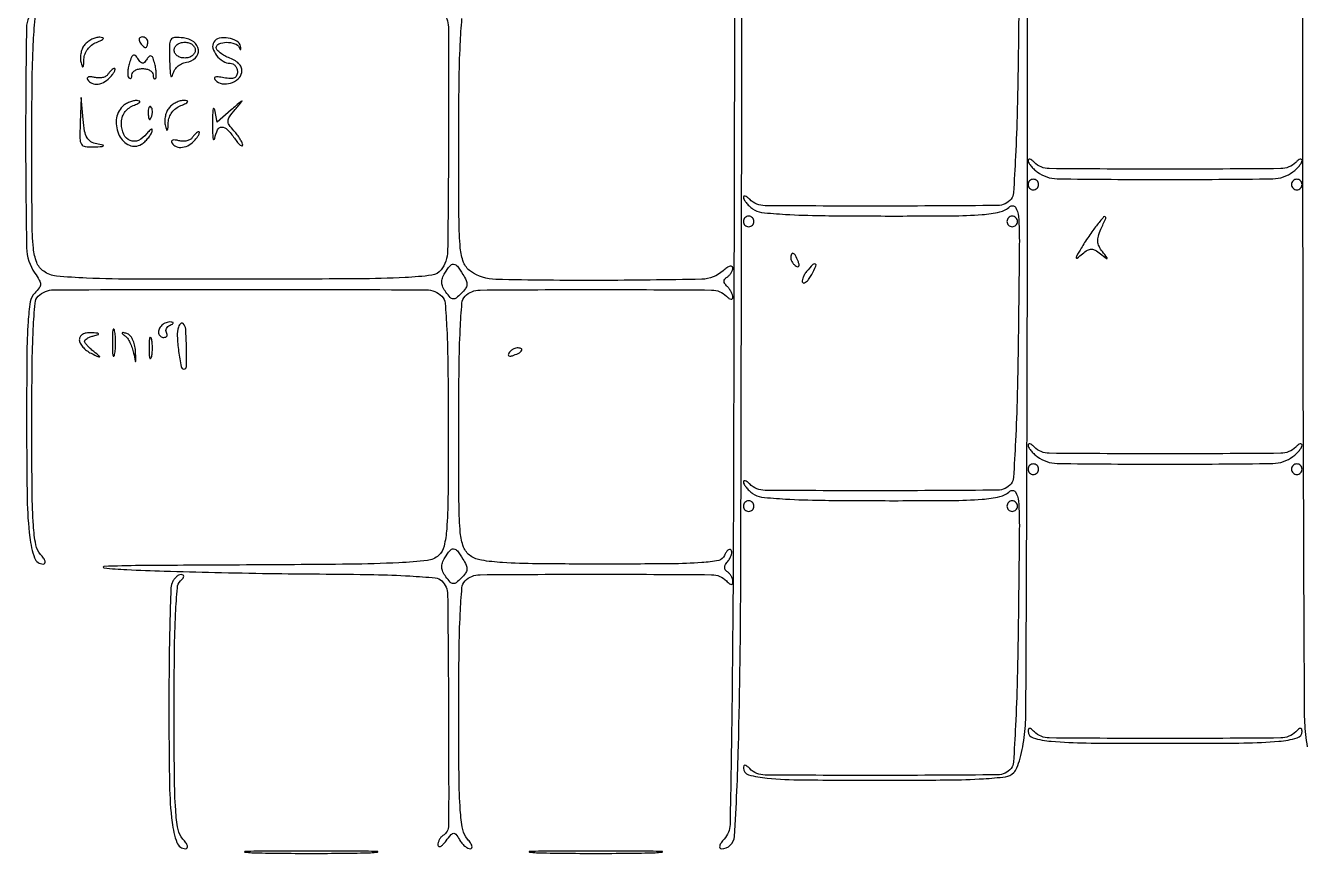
# Model space of a CAD drawing. Extents: x 0 to 512, y 0 to 435.
# Drawn here: x -0.2 to 242.8, y 118.1 to 275.1 of the extents above; entities that cross this region are included whole.
import ezdxf

# ---------------------------------------------------------------- set-up
doc = ezdxf.new("R2010")
doc.units = 0

msp = doc.modelspace()

# ---------------------------------------------------------------- linework, layer by layer
for points in [[(188.351078, 287.606015, -0.000913), (188.155456, 270.056767, -0.002981), (187.946446, 259.019924, -0.006105), (187.62537, 250.371167, -0.00274), (187.244337, 243.424605, -0.158284), (186.783011, 242.25, -0.22197), (184.21085, 241.021003, -0.001968), (162.107078, 240.91172, -0.002135), (140.105941, 240.983479, -0.196956), (137.2, 242.2, 0.033322), (136.738359, 242.603894, 0.090374), (136.3525, 242.800821, 0.222394), (136.110257, 242.765195, 0.251912), (136, 242.560243, 0.136068), (136.113892, 242.14948, 0.034543), (136.514063, 241.576935, 0.032636), (137.080167, 240.962297, 0.027989), (137.75, 240.392046, 0.136129), (139.458704, 239.712121, 0.013057), (143.96473, 239.341777, 0.010921), (150.816587, 239.108376, 0.0027), (162.061439, 239.031803, 0.001897), (175.390162, 239.063571, 0.016538), (181.30465, 239.295827, 0.037876), (184.650273, 239.794754, 0.132383), (186.561439, 240.806767, -0.459808), (187.603829, 240.689806, -0.133989), (188.204351, 238.940618, -0.018411), (188.351078, 233.606015, -0.000913), (188.155456, 216.056767, -0.002981), (187.946446, 205.019924, -0.006105), (187.62537, 196.371167, -0.00274), (187.244337, 189.424605, -0.158284), (186.783011, 188.25, -0.22197), (184.21085, 187.021003, -0.001968), (162.107078, 186.91172, -0.002135), (140.105941, 186.983479, -0.196956), (137.2, 188.2, 0.033322), (136.738359, 188.603894, 0.090374), (136.3525, 188.800821, 0.222394), (136.110257, 188.765195, 0.251912), (136, 188.560243, 0.136068), (136.113892, 188.14948, 0.034543), (136.514063, 187.576935, 0.032636), (137.080167, 186.962297, 0.027989), (137.75, 186.392046, 0.136129), (139.458704, 185.712121, 0.013057), (143.96473, 185.341777, 0.010921), (150.816587, 185.108376, 0.0027), (162.061439, 185.031803, 0.001897), (175.390162, 185.063571, 0.016538), (181.30465, 185.295827, 0.037876), (184.650273, 185.794754, 0.132383), (186.561439, 186.806767, -0.459808), (187.603829, 186.689806, -0.133989), (188.204351, 184.940618, -0.018411), (188.351078, 179.606015, -0.000913), (188.155456, 162.056767, -0.002981), (187.946446, 151.019924, -0.006105), (187.62537, 142.371167, -0.00274), (187.244337, 135.424605, -0.158284), (186.783011, 134.25, -0.22197), (184.21085, 133.021003, -0.001968), (162.107078, 132.91172, -0.002135), (140.105941, 132.983479, -0.196956), (137.2, 134.2, 0.027429), (136.660418, 134.683419, 0.147758), (136.298942, 134.828768, 0.323472), (136.081206, 134.699203, 0.102436), (136, 134.306989, 0.336658), (136.972164, 133.026786, 0.046292), (140.483982, 132.390206, 0.019495), (147.227164, 132.067508, 0.002209), (162.510359, 132, 0.002268), (174.854582, 132.055984, 0.012192), (181.570196, 132.28073, 0.017238), (185.723059, 132.665172, 0.166158), (187.29204, 133.434897, 0.105016), (187.886688, 134.350226, 0.022525), (188.488922, 136.156479, 0.022594), (189.007042, 138.353455, 0.019856), (189.351572, 140.684897, 0.025651), (189.604438, 145.218803, 0.000156), (189.774543, 186.594976, 0.000647), (189.892942, 233.840465, 0.000412), (189.914326, 288.80864, -0.00037), (189.93605, 359.991197, -0.001711)], [(242.06395, 359.991197, -0.00037), (242.085674, 288.80864, 0.000412), (242.107058, 233.840465, 0.000647), (242.225457, 186.594976, 0.000156), (242.395562, 145.218803, 0.025651), (242.648428, 140.684897, 0.019856), (242.992958, 138.353455, 0.022594)], [(134.46419, 331.579161, 0.000507), (134.300995, 273.59498, -0.000224), (134.095238, 182.076971, -0.002503), (133.814379, 145.61414, -0.00174), (133.458228, 123.614471, -0.18091), (132.359708, 120.84498, 0.030654), (131.784915, 120.125802, 0.081009), (131.498396, 119.53466, 0.196266), (131.534626, 119.165948, 0.278171), (131.809829, 119, 0.395677), (134.298577, 121.335061, 0.009653), (135.059677, 138.468688, 0.00563), (135.505382, 170.701454, 0.000292), (135.711211, 274.48707, -0.000415), (135.863624, 342.853041, -0.0013)], [(1.562769, 278.419912, 0.194858), (-0.020255, 274.680982, 0.003903), (-0.184124, 253.690453, 0.004681), (0.009769, 232.981972, 0.149164), (1.562769, 228.213847, -0.021834), (2.414415, 226.877384, -0.131676), (2.625538, 226.089606, -0.160639), (2.392404, 225.382685, -0.037088), (1.562769, 224.419912, 0.157812), (0.70727, 222.745525, 0.023945), (0.283982, 218.962668, 0.013773), (0.053793, 212.572836, 0.002116), (0, 199.86283, 0.00393), (0.114088, 185.348579, 0.025627), (0.60217, 178.070572, 0.056993), (1.523803, 174.170704, 0.316161), (3.190171, 173, 0.27246), (3.468632, 173.163906, 0.200495), (3.509201, 173.527754, 0.082325), (3.227283, 174.11289, 0.030585), (2.654988, 174.828741, -0.139599), (1.742537, 176.678964, -0.028537), (1.287914, 180.335592, -0.014622), (1.053031, 186.614276, -0.002037), (1, 199.628741, -0.002801), (1.061008, 210.517779, -0.0096), (1.27612, 217.590441, -0.00819), (1.601021, 222.50722, -0.177591), (2.2, 223.8, -0.198026), (5.157763, 225.031057, -0.000852), (40.5, 225.091305, -0.000852), (75.842237, 225.031057, -0.198026), (78.8, 223.8, -0.177768), (79.399503, 222.504928, -0.008107), (79.724076, 217.554046, -0.009538), (79.939068, 210.431769, -0.002775), (80, 199.454988, -0.001757), (79.951351, 185.614141, -0.016646), (79.712371, 179.689985, -0.039529), (79.207905, 176.410398, -0.152054), (78.171259, 174.654988, -0.156107), (76.053439, 173.694331, -0.016923), (70.637181, 173.247614, -0.009727), (61.226342, 172.974676, -0.001165), (40.421259, 172.824644, 0.000614), (21.54142, 172.709283, 0.008364), (14.663926, 172.543735, 0.928834), (14.655475, 172.287443, 0.01464), (19, 171.950304, 0.004537), (26.095265, 171.672771, 0.001866), (35.717812, 171.419734, 0.001846), (46.046253, 171.224851, 0.002369), (55.55, 171.12566, -0.003004), (65.891559, 171.004585, -0.00981), (72.730958, 170.749113, -0.008282), (77.526806, 170.395885, -0.175601), (78.8, 169.8, -0.196074), (79.883077, 167.2251, -0.001696), (80.047289, 145.427776, -0.001412), (80.076256, 123.426962, -0.259531), (79, 121.5, 0.076707), (78.619786, 121.175378, 0.05495), (78.303092, 120.713662, 0.054799), (78.093722, 120.192381, 0.074923), (78.031803, 119.690983, 0.272227), (78.190017, 119.437656, 0.244706), (78.502513, 119.437351, 0.082359), (78.999627, 119.810071, 0.027843), (79.589559, 120.5, -0.014148), (80.551928, 121.689961, -0.193225), (81.036116, 121.942472, -0.267889), (81.46986, 121.746417, -0.026787), (82.107445, 120.75, 0.043854), (82.56875, 120.080489, 0.046143), (83.132681, 119.514063, 0.050817), (83.710032, 119.124275, 0.123698), (84.204678, 119, 0.287599), (84.469649, 119.166154, 0.187819), (84.499141, 119.537193, 0.079393), (84.214543, 120.125686, 0.031677), (83.654988, 120.828741, -0.139599), (82.742537, 122.678964, -0.028537), (82.287914, 126.335592, -0.014622), (82.053031, 132.614276, -0.002037), (82, 145.628741, -0.002801), (82.061008, 156.517779, -0.0096), (82.27612, 163.590441, -0.00819), (82.601021, 168.50722, -0.177591), (83.2, 169.8, -0.196793), (86.037071, 170.988733, -0.002039), (108, 171.078314, -0.002039), (129.962929, 170.988733, -0.196793), (132.8, 169.8, 0.022804), (133.376797, 169.273546, 0.162677), (133.724138, 169.138158, 0.342479), (133.930726, 169.282785, 0.075167), (134, 169.740983, 0.079351), (133.922632, 170.225421, 0.053401), (133.691986, 170.737165, 0.052601), (133.352575, 171.197584, 0.069328), (132.951442, 171.530011, -0.113122), (132.567725, 171.908743, -0.160084), (132.450245, 172.370421, -0.113862), (132.621153, 172.932773, -0.042758), (133.093942, 173.613194, 0.044511), (133.504196, 174.208046, 0.060867), (133.753308, 174.80858, 0.076539), (133.81491, 175.324456, 0.190109), (133.666039, 175.667294, 0.231374), (133.379208, 175.76575, 0.141566), (133.04368, 175.621767, 0.085347), (132.702893, 175.228396, 0.044331), (132.41655, 174.643128, -0.256815), (131.313298, 173.710805, -0.032126), (128.096353, 173.275073, -0.015779), (122.250211, 173.047867, -0.001822), (109.115517, 173, -0.002326), (96.80729, 173.057251, -0.013289), (90.276299, 173.291675, -0.022881), (86.290802, 173.724629, -0.114763), (84.222506, 174.556704, -0.149943), (82.918706, 176.229312, -0.068876), (82.290648, 178.949473, -0.020971), (82.041744, 184.192046, -0.001376), (82, 199.356704, -0.002761), (82.060889, 210.38312, -0.009503), (82.275814, 217.533461, -0.008061), (82.600204, 222.503642, -0.177866), (83.2, 223.8, -0.196793), (86.037071, 224.988733, -0.002039), (108, 225.078314, -0.002039), (129.962929, 224.988733, -0.196793), (132.8, 223.8, 0.039343), (133.265056, 223.40289, 0.116259), (133.65, 223.241667, 0.255088), (133.894442, 223.326591, 0.186338), (134, 223.6, 0.082873), (133.923095, 224.060808, 0.037385), (133.680655, 224.625595, 0.035686), (133.328893, 225.197345, 0.040649), (132.912868, 225.687132, -0.047458), (132.463023, 226.231562, -0.150038), (132.325735, 226.678773, -0.181024), (132.473233, 227.072821, -0.075363), (132.912868, 227.446149, 0.064741), (133.328726, 227.784421, 0.051867), (133.680655, 228.242609, 0.053427), (133.92003, 228.745084, 0.084659), (134, 229.214005, 0.290828), (133.833857, 229.475483, 0.185944), (133.462807, 229.501881, 0.078497), (132.874309, 229.215178, 0.031399), (132.171259, 228.654988, -0.180474), (128.103693, 227.037607, -0.004827), (108.481077, 226.807945, -0.005483), (89.050226, 226.981203, -0.148868), (84.222506, 228.556704, -0.149943), (82.918706, 230.229312, -0.068876), (82.290648, 232.949473, -0.020971), (82.041744, 238.192046, -0.001376), (82, 253.356704, -0.002761), (82.060889, 264.38312, -0.009503), (82.275814, 271.533461, -0.008061), (82.600204, 276.503642, -0.177866)]]:
    msp.add_lwpolyline(points, format="xyb")
for points in [[(78.8, 277.8, -0.197334), (80.026447, 274.864342, -0.002321), (80.057027, 253.515568, -0.002699), (79.875068, 232.373138, -0.160301), (78.642754, 228.797592, -0.202158), (76.890569, 227.789564, -0.018896), (71.821723, 227.355982, -0.010344), (62.774594, 227.112949, -0.001066), (41.424557, 227.026763, -0.001244), (21.103812, 227.038615, -0.00911), (11.379031, 227.245699, -0.01509), (5.645867, 227.645881, -0.128606), (3.25, 228.535875, -0.147653), (1.927919, 230.217975, -0.070752), (1.291168, 232.917132, -0.021243), (1.041446, 238.12415, -0.00136), (1, 253.356704, -0.002761), (1.060889, 264.38312, -0.009503), (1.275814, 271.533461, -0.008061), (1.600204, 276.503642, -0.177866), (2.2, 277.8, -0.198026), (5.157763, 279.031057, -0.000852), (40.5, 279.091305, -0.000852), (75.842237, 279.031057, -0.198026)], [(11.039869, 271.548039, 0.068925), (10.613094, 270.85984, 0.048548), (10.32588, 269.994418, 0.048679), (10.211584, 269.093124, 0.070805), (10.301423, 268.298039, 0.009622), (10.553862, 267.396909, 0.537198), (10.694576, 267.354534, 0.204456), (10.810991, 267.58145, 0.00497), (10.883999, 268.782224, -0.077436), (11.089374, 269.768255, -0.069803), (11.588919, 270.684208, -0.068426), (12.33236, 271.442802, -0.069276), (13.25, 271.968838, 0.012615), (14.22964, 272.391614, 0.142603), (14.545227, 272.666147, 0.518195), (14.468371, 272.856007, 0.047797), (13.872445, 272.936614, 0.0769), (13.161089, 272.854754, 0.046965), (12.369009, 272.554867, 0.045865), (11.621138, 272.098957, 0.059809)], [(21.5, 272, 0.029505), (21.768994, 271.617226, 0.035638), (22.066025, 271.29375, 0.038439), (22.34829, 271.065539, 0.151918), (22.559017, 271, 0.210953), (22.727648, 271.07446, 0.081139), (22.870461, 271.29375, 0.061769), (22.967655, 271.617151, 0.042167), (23, 272, 0.105053), (22.918938, 272.381556, 0.099167), (22.688914, 272.70625, 0.09642), (22.345238, 272.923877, 0.093332), (21.940983, 273, 0.108972), (21.586039, 272.921712, 0.182303), (21.3746, 272.70625, 0.161196), (21.343488, 272.3821, 0.082592)], [(27.136182, 268.316422, 0.008767), (27.21543, 266.587358, 0.036808), (27.357296, 265.557698, 0.47831), (27.526539, 265.472153, 0.243277), (27.697675, 265.688507, -0.076372), (28.02407, 266.598477, -0.077859), (28.607015, 267.36174, -0.078117), (29.393559, 267.908229, -0.077637), (30.311493, 268.188507, 0.152667), (32.047759, 269.015207, 0.240525), (32.603886, 270.532385, 0.208302), (31.710181, 272.052577, 0.129222), (29.75, 272.816422, 0.041139), (28.092267, 272.870032, 0.253924), (27.388798, 272.441398, 0.130414), (27.104146, 271.400145, 0.00894)], [(35.50827, 272.013381, 0.210999), (35.350228, 270.872728, 0.095711), (36.045902, 269.500007, 0.087813), (37.274172, 268.388096, 0.14106), (38.622445, 268, -0.116603), (39.147892, 267.875773, -0.100522), (39.595343, 267.52513, -0.093028), (39.895712, 267.000787, -0.083869), (40, 266.383423, -0.103), (39.84867, 265.656608, -0.189399), (39.427803, 265.235337, -0.119432), (38.665359, 265.101491, -0.031241), (37.424177, 265.259245, 0.018262), (36.344061, 265.425101, 0.101505), (35.762499, 265.374686, 0.388537), (35.623747, 265.14365, 0.147318), (35.817958, 264.782042, 0.157943), (37.095551, 264.129689, 0.112043), (38.713115, 264.233928, 0.112919), (40.117646, 265.023985, 0.162217), (40.81128, 266.25857, 0.115887), (40.77876, 267.061267, 0.105006), (40.394503, 267.798489, 0.083308), (39.651791, 268.443146, 0.046354), (38.572763, 268.972336, -0.032522), (37.587883, 269.422047, -0.042058), (36.755749, 269.964184, -0.047731), (36.172992, 270.514623, -0.181587), (36, 270.975249, -0.310217), (36.506086, 271.712447, -0.092169), (37.92271, 271.975739, -0.080733), (39.483732, 271.721941, -0.199619), (40.341667, 270.975, 0.02232), (40.528118, 270.637741, 0.482015), (40.626262, 270.625625, 0.238062), (40.674298, 270.766839, 0.01415), (40.596672, 271.225, 0.219086), (39.876493, 272.217971, 0.089799), (38.265845, 272.77476, 0.088623), (36.544013, 272.73503, 0.207234)], [(32, 270.5, -0.130775), (31.846791, 269.924246, -0.10214), (31.416667, 269.4375, -0.08892), (30.769411, 269.111864, -0.072314), (30, 269, -0.072314), (29.230589, 269.111864, -0.08892), (28.583333, 269.4375, -0.10214), (28.153209, 269.924246, -0.130775), (28, 270.5, -0.130775), (28.153209, 271.075754, -0.10214), (28.583333, 271.5625, -0.08892), (29.230589, 271.888136, -0.072314), (30, 272, -0.072314), (30.769411, 271.888136, -0.08892), (31.416667, 271.5625, -0.10214), (31.846791, 271.075754, -0.130775)], [(19.518017, 268.056767, 0.029783), (19.29325, 267.168295, 0.037316), (19.196894, 266.324033, 0.040793), (19.22637, 265.630907, 0.166862), (19.408694, 265.257973, 0.135677), (19.632725, 265.130979, 0.260065), (19.826304, 265.183071, 0.150677), (19.958943, 265.425888, 0.050256), (20, 265.833333, -0.167478), (20.153384, 266.278413, -0.095027), (20.5875, 266.657292, -0.075828), (21.234988, 266.913439, -0.056395), (22, 267, -0.056395), (22.765012, 266.913439, -0.075828), (23.4125, 266.657292, -0.095027), (23.846616, 266.278413, -0.167478), (24, 265.833333, 0.037856), (24.031633, 265.416125, 0.106965), (24.135224, 265.144599, 0.244281), (24.287187, 265.058792, 0.207985), (24.460337, 265.127004, 0.181355), (24.603531, 265.442064, 0.02955), (24.609472, 266.125058, 0.029297), (24.517335, 266.967289, 0.022063), (24.321599, 267.878205, 0.020856), (23.987298, 268.968614, 0.164411), (23.665391, 269.37905, 0.338323), (23.306255, 269.352902, 0.06824), (22.861262, 268.834535, -0.035628), (22.367885, 268.177841, -0.224248), (21.994438, 268.013734, -0.213615), (21.618168, 268.194595, -0.032357), (21.109323, 268.882128, 0.055826), (20.630461, 269.469498, 0.324122), (20.257774, 269.525216, 0.177684), (19.914783, 269.150051, 0.020403)], [(15.446158, 265.912882, -0.128102), (15.049091, 265.533666, -0.07009), (14.416893, 265.290176, -0.062449), (13.657955, 265.211764, -0.058566), (12.885761, 265.319623, 0.035946), (12.197256, 265.447698, 0.103734), (11.71661, 265.402056, 0.249166), (11.518823, 265.202524, 0.214761), (11.557637, 264.906741, 0.161065), (12.397054, 264.20281, 0.128503), (13.576014, 264.057249, 0.105189), (14.869235, 264.518156, 0.081706), (16, 265.5, 0.02103), (16.438619, 266.076172, 0.045578), (16.713696, 266.559375, 0.089259), (16.794648, 266.878559, 0.434968), (16.681462, 267, 0.138192), (16.418816, 266.925996, 0.043124), (16.086177, 266.680659, 0.039377), (15.744824, 266.328914, 0.034543)], [(10.174707, 256.75, 0.009774), (10.122972, 253.745195, 0.127373), (10.403147, 252.67352, 0.239083), (11.11212, 252.19641, 0.043144), (12.75, 252.136182, 0.002524), (14.330022, 252.222424, 0.185318), (14.561354, 252.327415, 0.591961), (14.524861, 252.44939, 0.00484), (13.304448, 252.698598, -0.087989), (12.192247, 253.126498, -0.130458), (11.470216, 253.873286, -0.083692), (11.019381, 255.139324, -0.02117), (10.729155, 257.312416), (10.349414, 261.5)], [(18.2, 259.8, 0.176292), (17.023107, 257.276589, 0.138328), (17.589966, 254.289025, 0.174021), (19.494096, 252.465481, 0.250538), (21.774303, 252.629432, 0.044468), (22.420503, 253.122334, 0.034149), (23.033636, 253.764822, 0.035048), (23.527247, 254.450883, 0.066328), (23.805233, 255.071443, 0.109883), (23.830562, 255.433692, 0.500153), (23.67302, 255.51857, 0.102447), (23.305672, 255.246463, 0.018427), (22.75936, 254.58752, -0.121914), (21.243817, 253.379911, -0.205941), (19.646416, 253.341624, -0.191887), (18.438776, 254.492659, -0.107974), (18, 256.500839, -0.059293), (18.140837, 257.684298, -0.08486), (18.557612, 258.653248, -0.087232), (19.262056, 259.410103, -0.066357), (20.25, 259.968838, 0.016711), (21.127442, 260.356063, 0.124532), (21.474124, 260.646184, 0.495975), (21.414265, 260.843426, 0.078771), (20.95, 260.936614, 0.066818), (20.268808, 260.873378, 0.041506), (19.502813, 260.62888, 0.040996), (18.773224, 260.254709, 0.057457)], [(27.039869, 259.548039, 0.068925), (26.613094, 258.85984, 0.048548), (26.32588, 257.994418, 0.048679), (26.211584, 257.093124, 0.070805), (26.301423, 256.298039, 0.009622), (26.553862, 255.396909, 0.537198), (26.694576, 255.354534, 0.204456), (26.810991, 255.58145, 0.00497), (26.883999, 256.782224, -0.077436), (27.089374, 257.768255, -0.069803), (27.588919, 258.684208, -0.068426), (28.33236, 259.442802, -0.069276), (29.25, 259.968838, 0.012615), (30.22964, 260.391614, 0.142603), (30.545227, 260.666147, 0.518195), (30.468371, 260.856007, 0.047797), (29.872445, 260.936614, 0.0769), (29.161089, 260.854754, 0.046965), (28.369009, 260.554867, 0.045865), (27.621138, 260.098957, 0.059809)], [(35.272364, 256.5, 0.007508), (35.299342, 254.703395, 0.031579), (35.399666, 253.629687, 0.49677), (35.548549, 253.549821, 0.242272), (35.705733, 253.75, -0.062491), (36.237639, 255.381822, -0.288508), (37.036953, 255.893162, -0.207723), (38.07621, 255.450995, -0.036992), (39.443296, 253.777494, 0.017649), (40.042356, 252.983399, 0.045691), (40.542718, 252.470392, 0.1344), (40.852583, 252.324757, 0.465585), (41, 252.448753, 0.111499), (40.89591, 252.909725, 0.025516), (40.513847, 253.617168, 0.02516), (39.978517, 254.405548, 0.02219), (39.345012, 255.171259, -0.031318), (38.43594, 256.311785, -0.169033), (38.223561, 257.063262, -0.141462), (38.505322, 257.858452, -0.01978), (39.587858, 259.25, 0.000879), (40.881885, 260.789633, 0.682123), (40.846148, 260.855038, 0.149689), (40.666312, 260.773929, 0.000498), (38.825112, 259.152971), (36.164532, 256.805942), (35.718448, 259.152971, 0.194231), (35.556136, 259.405362, 0.552752), (35.403401, 259.34181, 0.034019), (35.299781, 258.294023, 0.007641)], [(23.078947, 258.416667, 0.018894), (23.137993, 257.670344, 0.168741), (23.279315, 257.37858, 0.470617), (23.461564, 257.395823, 0.054073), (23.683114, 257.8125, 0.051402), (23.839148, 258.359369, 0.05415), (23.876576, 258.916927, 0.060344), (23.797407, 259.402231, 0.126455), (23.604167, 259.729167, 0.296942), (23.385309, 259.77538, 0.208169), (23.200665, 259.592839, 0.077125), (23.089945, 259.112848, 0.028489)], [(31.446158, 253.912882, -0.128102), (31.049091, 253.533666, -0.07009), (30.416893, 253.290176, -0.062449), (29.657955, 253.211764, -0.058566), (28.885761, 253.319623, 0.035946), (28.197256, 253.447698, 0.103734), (27.71661, 253.402056, 0.249166), (27.518823, 253.202524, 0.214761), (27.557637, 252.906741, 0.161065), (28.397054, 252.20281, 0.128503), (29.576014, 252.057249, 0.105189), (30.869235, 252.518156, 0.081706), (32, 253.5, 0.02103), (32.438619, 254.076172, 0.045578), (32.713696, 254.559375, 0.089259), (32.794648, 254.878559, 0.434968), (32.681462, 255, 0.138192), (32.418816, 254.925996, 0.043124), (32.086177, 254.680659, 0.039377), (31.744824, 254.328914, 0.034543)], [(190, 249.560243, 0.136068), (190.113892, 249.14948, 0.034543), (190.514062, 248.576935, 0.032636), (191.080167, 247.962297, 0.027989), (191.75, 247.392046, 0.160416), (195.544895, 246.087183, 0.003265), (216, 245.953606, 0.003265), (236.455105, 246.087183, 0.160416), (240.25, 247.392046, 0.027989), (240.919833, 247.962297, 0.032636), (241.485938, 248.576935, 0.034543), (241.886108, 249.14948, 0.136068), (242, 249.560243, 0.251912), (241.889743, 249.765195, 0.222394), (241.6475, 249.800821, 0.090374), (241.261641, 249.603894, 0.033322), (240.8, 249.2, -0.196793), (237.962929, 248.011267, -0.002039), (216, 247.921686, -0.002039), (194.037071, 248.011267, -0.196793), (191.2, 249.2, 0.033322), (190.738359, 249.603894, 0.090374), (190.3525, 249.800821, 0.222394), (190.110257, 249.765195, 0.251912)], [(190, 245, 0.099038), (190.076342, 244.618362, 0.097945), (190.29375, 244.29375, 0.097945), (190.618362, 244.076342, 0.099038), (191, 244, 0.099038), (191.381638, 244.076342, 0.097945), (191.70625, 244.29375, 0.097945), (191.923658, 244.618362, 0.099038), (192, 245, 0.099038), (191.923658, 245.381638, 0.097945), (191.70625, 245.70625, 0.097945), (191.381638, 245.923658, 0.099038), (191, 246, 0.099038), (190.618362, 245.923658, 0.097945), (190.29375, 245.70625, 0.097945), (190.076342, 245.381638, 0.099038)], [(240, 245, 0.099038), (240.076342, 244.618362, 0.097945), (240.29375, 244.29375, 0.097945), (240.618362, 244.076342, 0.099038), (241, 244, 0.099038), (241.381638, 244.076342, 0.097945), (241.70625, 244.29375, 0.097945), (241.923658, 244.618362, 0.099038), (242, 245, 0.099038), (241.923658, 245.381638, 0.097945), (241.70625, 245.70625, 0.097945), (241.381638, 245.923658, 0.099038), (241, 246, 0.099038), (240.618362, 245.923658, 0.097945), (240.29375, 245.70625, 0.097945), (240.076342, 245.381638, 0.099038)], [(136, 238, 0.099038), (136.076342, 237.618362, 0.097945), (136.29375, 237.29375, 0.097945), (136.618362, 237.076342, 0.099038), (137, 237, 0.099038), (137.381638, 237.076342, 0.097945), (137.70625, 237.29375, 0.097945), (137.923658, 237.618362, 0.099038), (138, 238, 0.099038), (137.923658, 238.381638, 0.097945), (137.70625, 238.70625, 0.097945), (137.381638, 238.923658, 0.099038), (137, 239, 0.099038), (136.618362, 238.923658, 0.097945), (136.29375, 238.70625, 0.097945), (136.076342, 238.381638, 0.099038)], [(186, 238, 0.099038), (186.076342, 237.618362, 0.097945), (186.29375, 237.29375, 0.097945), (186.618362, 237.076342, 0.099038), (187, 237, 0.099038), (187.381638, 237.076342, 0.097945), (187.70625, 237.29375, 0.097945), (187.923658, 237.618362, 0.099038), (188, 238, 0.099038), (187.923658, 238.381638, 0.097945), (187.70625, 238.70625, 0.097945), (187.381638, 238.923658, 0.099038), (187, 239, 0.099038), (186.618362, 238.923658, 0.097945), (186.29375, 238.70625, 0.097945), (186.076342, 238.381638, 0.099038)], [(202.972241, 237.174705, 0.013689), (202.307228, 236.302394, 0.006989), (201.518091, 235.173334, 0.006938), (200.736627, 233.98616, 0.010341), (200.089345, 232.924705, 0.00254), (199.197209, 231.373176, 0.189733), (199.156989, 231.091336, 0.548012), (199.30711, 231.039092, 0.005734), (200.339345, 231.872445, -0.038432), (201.29638, 232.546812, -0.135064), (202.016275, 232.744889, -0.131439), (202.747701, 232.549234, -0.035592), (203.75, 231.872445, 0.001576), (204.883974, 230.988879, 0.39806), (205.000371, 231.000428, 0.357619), (205.003778, 231.125026, 0.001495), (204.102978, 232.279614, -0.052413), (203.473601, 233.281689, -0.098389), (203.228747, 234.202385, -0.08776), (203.342171, 235.217349, -0.035306), (203.831539, 236.529614, 0.004497), (204.733593, 238.557552, 0.347105), (204.648757, 238.878203, 0.398447), (204.344951, 238.843304, 0.004838)], [(145, 231.059017, 0.088797), (145.072509, 230.65395, 0.053277), (145.290385, 230.21498, 0.051183), (145.610411, 229.810572, 0.061454), (145.988546, 229.507079, 0.1144), (146.325929, 229.393111, 0.32948), (146.525685, 229.512472, 0.155351), (146.556862, 229.868281, 0.036408), (146.381557, 230.448062, 0.029964), (145.894727, 231.51997, 0.168622), (145.441482, 231.942608, 0.444011), (145.117673, 231.798253, 0.079093)], [(82.792129, 227.961247, -0.035943), (83.39472, 226.821621, -0.125635), (83.529864, 226.007888, -0.133245), (83.25541, 225.256748, -0.042564), (82.482117, 224.33926, -0.026336), (81.519396, 223.472946, -0.192828), (80.938448, 223.293813, -0.190913), (80.391101, 223.56443, -0.025747), (79.566213, 224.578562, -0.045445), (78.981137, 225.553414, -0.098342), (78.762666, 226.396125, -0.102333), (78.886538, 227.236506, -0.052033), (79.357318, 228.200549, -0.03029), (80.337662, 229.577222, -0.244977), (81.025916, 229.877124, -0.215326), (81.726877, 229.499871, -0.023664)], [(147.979944, 228.475834, 0.037882), (147.536784, 227.851123, 0.054043), (147.251511, 227.234457, 0.06812), (147.151986, 226.714934, 0.212789), (147.276479, 226.390188, 0.306628), (147.575027, 226.332664, 0.083388), (148.000909, 226.606301, 0.054872), (148.485798, 227.155071, 0.030671), (148.954163, 227.914354, 0.013426), (149.759571, 229.521555, 0.38949), (149.632426, 229.925232, 0.350889), (149.18701, 229.856961, 0.012762)], [(25.666667, 218.333333, 0.091007), (25.136598, 217.564954, 0.148314), (25.036364, 216.785476, 0.194803), (25.38287, 216.222055, 0.160003), (26.059017, 216, 0.096615), (26.419494, 216.070312, 0.174358), (26.640906, 216.268661, 0.171257), (26.687549, 216.565579, 0.092807), (26.552786, 216.91459, -0.131107), (26.435807, 217.302558, -0.121773), (26.522598, 217.709292, -0.105417), (26.806545, 218.073164, -0.07888), (27.243769, 218.335642, 0.029506), (27.671089, 218.537978, 0.198133), (27.81538, 218.717003, 0.402313), (27.744155, 218.854544, 0.063895), (27.416667, 218.921053, 0.056785), (26.952946, 218.902167, 0.042489), (26.455729, 218.780976, 0.043368), (26.000958, 218.582947, 0.072132)], [(28.817729, 217.953187, 0.092476), (28.58406, 216.262305, 0.020784), (28.84254, 213.354732, 0.013526), (29.30101, 210.463792, 0.361005), (29.859406, 209.99956, 0.409128), (30.338311, 210.469559, 0.009023), (30.338434, 214.033374, 0.011693), (30.192792, 217.549535, 0.182128), (29.703954, 218.629379, 0.201701), (29.483627, 218.719261, 0.161648), (29.239182, 218.635191, 0.099559), (29.00326, 218.366506, 0.050128)], [(10, 215.535184, 0.124765), (10.162267, 214.895018, 0.05643), (10.660937, 214.180367, 0.050898), (11.389324, 213.505724, 0.048576), (12.25, 212.980018, 0.001372), (13.695915, 212.284221, 0.261268), (13.853684, 212.294545, 0.50717), (13.859591, 212.400658, 0.001894), (12.75, 213.305076, -0.018129), (12.079858, 213.888512, -0.023717), (11.514062, 214.471099, -0.022399), (11.098529, 214.986466, -0.159782), (11, 215.286918, -0.218244), (11.113899, 215.535434, -0.045526), (11.514062, 215.8213, -0.040002), (12.079822, 216.094146, -0.028454), (12.75, 216.310674, 0.01159), (13.5883, 216.550633, 0.541772), (13.62878, 216.693656, 0.197309), (13.392295, 216.812001, 0.005718), (12.25, 216.883999, 0.054168), (11.329963, 216.831758, 0.094046), (10.614209, 216.568465, 0.121779), (10.164029, 216.12098, 0.137363)], [(16.272364, 215, 0.008087), (16.298431, 213.38851, 0.039503), (16.399666, 212.482812, 0.611425), (16.546986, 212.439977, 0.142433), (16.705733, 212.75, 0.029693), (16.840649, 213.774707, 0.017887), (16.884498, 215, 0.017887), (16.840649, 216.225293, 0.029693), (16.705733, 217.25, 0.142433), (16.546986, 217.560023, 0.611425), (16.399666, 217.517188, 0.039503), (16.298431, 216.61149, 0.008087)], [(18.649185, 216.326131, -0.088083), (19.126322, 215.835835, -0.033389), (19.610446, 215.008301, -0.031801), (20.02812, 214.017646, -0.033611), (20.307815, 213, 0.001357), (20.622021, 211.47921, 0.627861), (20.698977, 211.46013, 0.187963), (20.753105, 211.62296, 0.000889), (20.65863, 213.422881, 0.045511), (20.488019, 214.589804, 0.056671), (20.113087, 215.618984, 0.066724), (19.595756, 216.381971, 0.145793), (19, 216.749012, 0.012829), (18.340818, 216.908208, 0.27934), (18.160511, 216.845745, 0.414043), (18.174691, 216.693018, 0.017456)], [(23.232003, 214, 0.011065), (23.259713, 212.748017, 0.052887), (23.366341, 212.042187, 0.542911), (23.521012, 211.99086, 0.161593), (23.689326, 212.25, 0.039571), (23.831531, 213.047266, 0.024357), (23.877971, 214, 0.024357), (23.831531, 214.952734, 0.039571), (23.689326, 215.75, 0.161593), (23.521012, 216.00914, 0.542911), (23.366341, 215.957813, 0.052887), (23.259713, 215.251983, 0.011065)], [(91.507079, 213.011454, 0.1144), (91.393111, 212.674071, 0.32948), (91.512472, 212.474315, 0.155351), (91.868281, 212.443138, 0.036408), (92.448062, 212.618443, 0.029964), (93.51997, 213.105273, 0.168622), (93.942608, 213.558518, 0.444011), (93.798253, 213.882327, 0.079093), (93.059017, 214, 0.088797), (92.65395, 213.927491, 0.053277), (92.21498, 213.709615, 0.051183), (91.810572, 213.389589, 0.061454)], [(190, 195.560243, 0.136068), (190.113892, 195.14948, 0.034543), (190.514062, 194.576935, 0.032636), (191.080167, 193.962297, 0.027989), (191.75, 193.392046, 0.160416), (195.544895, 192.087183, 0.003265), (216, 191.953606, 0.003265), (236.455105, 192.087183, 0.160416), (240.25, 193.392046, 0.027989), (240.919833, 193.962297, 0.032636), (241.485938, 194.576935, 0.034543), (241.886108, 195.14948, 0.136068), (242, 195.560243, 0.251912), (241.889743, 195.765195, 0.222394), (241.6475, 195.800821, 0.090374), (241.261641, 195.603894, 0.033322), (240.8, 195.2, -0.196793), (237.962929, 194.011267, -0.002039), (216, 193.921686, -0.002039), (194.037071, 194.011267, -0.196793), (191.2, 195.2, 0.033322), (190.738359, 195.603894, 0.090374), (190.3525, 195.800821, 0.222394), (190.110257, 195.765195, 0.251912)], [(190, 191, 0.099038), (190.076342, 190.618362, 0.097945), (190.29375, 190.29375, 0.097945), (190.618362, 190.076342, 0.099038), (191, 190, 0.099038), (191.381638, 190.076342, 0.097945), (191.70625, 190.29375, 0.097945), (191.923658, 190.618362, 0.099038), (192, 191, 0.099038), (191.923658, 191.381638, 0.097945), (191.70625, 191.70625, 0.097945), (191.381638, 191.923658, 0.099038), (191, 192, 0.099038), (190.618362, 191.923658, 0.097945), (190.29375, 191.70625, 0.097945), (190.076342, 191.381638, 0.099038)], [(240, 191, 0.099038), (240.076342, 190.618362, 0.097945), (240.29375, 190.29375, 0.097945), (240.618362, 190.076342, 0.099038), (241, 190, 0.099038), (241.381638, 190.076342, 0.097945), (241.70625, 190.29375, 0.097945), (241.923658, 190.618362, 0.099038), (242, 191, 0.099038), (241.923658, 191.381638, 0.097945), (241.70625, 191.70625, 0.097945), (241.381638, 191.923658, 0.099038), (241, 192, 0.099038), (240.618362, 191.923658, 0.097945), (240.29375, 191.70625, 0.097945), (240.076342, 191.381638, 0.099038)], [(136, 184, 0.099038), (136.076342, 183.618362, 0.097945), (136.29375, 183.29375, 0.097945), (136.618362, 183.076342, 0.099038), (137, 183, 0.099038), (137.381638, 183.076342, 0.097945), (137.70625, 183.29375, 0.097945), (137.923658, 183.618362, 0.099038), (138, 184, 0.099038), (137.923658, 184.381638, 0.097945), (137.70625, 184.70625, 0.097945), (137.381638, 184.923658, 0.099038), (137, 185, 0.099038), (136.618362, 184.923658, 0.097945), (136.29375, 184.70625, 0.097945), (136.076342, 184.381638, 0.099038)], [(186, 184, 0.099038), (186.076342, 183.618362, 0.097945), (186.29375, 183.29375, 0.097945), (186.618362, 183.076342, 0.099038), (187, 183, 0.099038), (187.381638, 183.076342, 0.097945), (187.70625, 183.29375, 0.097945), (187.923658, 183.618362, 0.099038), (188, 184, 0.099038), (187.923658, 184.381638, 0.097945), (187.70625, 184.70625, 0.097945), (187.381638, 184.923658, 0.099038), (187, 185, 0.099038), (186.618362, 184.923658, 0.097945), (186.29375, 184.70625, 0.097945), (186.076342, 184.381638, 0.099038)], [(82.792129, 173.961247, -0.035943), (83.39472, 172.821621, -0.125635), (83.529864, 172.007888, -0.133245), (83.25541, 171.256748, -0.042564), (82.482117, 170.33926, -0.026336), (81.519396, 169.472946, -0.192828), (80.938448, 169.293813, -0.190913), (80.391101, 169.56443, -0.025747), (79.566213, 170.578562, -0.045445), (78.981137, 171.553414, -0.098342), (78.762666, 172.396125, -0.102333), (78.886538, 173.236506, -0.052033), (79.357318, 174.200549, -0.03029), (80.337662, 175.577222, -0.244977), (81.025916, 175.877124, -0.215326), (81.726877, 175.499871, -0.023664)], [(27.606989, 169.418213, 0.083932), (27.362878, 168.207362, 0.001562), (27.178303, 161.696414, 0.003786), (27.043965, 154.08333, 0.002518), (27, 145.352471, 0.004064), (27.115317, 131.166735, 0.026059), (27.605764, 124.003927, 0.057774), (28.529749, 120.159864, 0.314682), (30.190171, 119, 0.27246), (30.468632, 119.163906, 0.200495), (30.509201, 119.527754, 0.082325), (30.227283, 120.11289, 0.030585), (29.654988, 120.828741, -0.139599), (28.742537, 122.678964, -0.028537), (28.287914, 126.335592, -0.014622), (28.053031, 132.614276, -0.002037), (28, 145.628741, -0.002801), (28.061008, 156.517779, -0.0096), (28.27612, 163.590441, -0.00819), (28.601021, 168.50722, -0.177591), (29.2, 169.8, 0.027429), (29.683419, 170.339582, 0.147758), (29.828768, 170.701058, 0.323472), (29.699203, 170.918794, 0.102436), (29.306989, 171, 0.123641), (28.843983, 170.88373, 0.06442), (28.356747, 170.53535, 0.057989), (27.920425, 170.023133, 0.055883)], [(190, 141.306989, 0.335084), (190.963646, 140.030525, 0.047284), (194.415182, 139.391761, 0.019853), (201.044569, 139.068011, 0.002274), (216, 139, 0.002274), (230.955431, 139.068011, 0.019853), (237.584818, 139.391761, 0.047284), (241.036354, 140.030525, 0.335084), (242, 141.306989, 0.102436), (241.918794, 141.699203, 0.323472), (241.701058, 141.828768, 0.147758), (241.339582, 141.683419, 0.027429), (240.8, 141.2, -0.196793), (237.962929, 140.011267, -0.002039), (216, 139.921686, -0.002039), (194.037071, 140.011267, -0.196793), (191.2, 141.2, 0.027429), (190.660418, 141.683419, 0.147758), (190.298942, 141.828768, 0.323472), (190.081206, 141.699203, 0.102436)], [(42.75, 118.253493, 0.004465), (47.871383, 118.15404, 0.002621), (54, 118.121907, 0.002621), (60.128617, 118.15404, 0.004465), (65.25, 118.253493, 0.028886), (66.592265, 118.369353, 0.917402), (66.585938, 118.478783, 0.005908), (62.068294, 118.55347, 0.001179), (54, 118.572488, 0.001179), (45.931706, 118.55347, 0.005908), (41.414062, 118.478783, 0.917402), (41.407735, 118.369353, 0.028886)], [(96.75, 118.253493, 0.004465), (101.871383, 118.15404, 0.002621), (108, 118.121907, 0.002621), (114.128617, 118.15404, 0.004465), (119.25, 118.253493, 0.028886), (120.592265, 118.369353, 0.917402), (120.585938, 118.478783, 0.005908), (116.068294, 118.55347, 0.001179), (108, 118.572488, 0.001179), (99.931706, 118.55347, 0.005908), (95.414062, 118.478783, 0.917402), (95.407735, 118.369353, 0.028886)]]:
    msp.add_lwpolyline(points, format="xyb", close=True)

doc.saveas('drawing.dxf')
